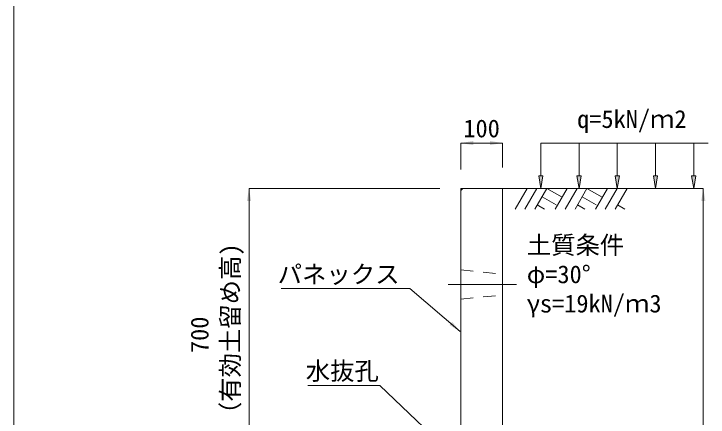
# Model space of a CAD drawing. Units: millimetres at full size, sheet at 1:40. Extents: x 206103 to 244503, y 883348 to 903496.
# Drawn here: x 215303 to 216963, y 898171 to 899136 of the extents above; entities that cross this region are included whole.
import ezdxf
from ezdxf.enums import TextEntityAlignment as Align

# ---------------------------------------------------------------- set-up
doc = ezdxf.new("R2010")
doc.units = ezdxf.units.MM
doc.header["$LTSCALE"] = 40
doc.linetypes.add('USER1', pattern=[28.575, 19.05, -3.175, 3.175, -3.175])
doc.linetypes.add('USER2', pattern=[1.35, 0.75, -0.6])
for name, color, linetype, lineweight in [('0_2', 7, 'Continuous', 20), ('パネックスKUS', 2, 'Continuous', 20), ('図枠', 5, 'Continuous', 13), ('寸法線', 7, 'Continuous', 13), ('引出線', 4, 'Continuous', 13), ('補助線', 8, 'USER1', 13), ('ﾊｯﾁﾝｸﾞ', 7, 'Continuous', 5)]:
    doc.layers.add(name, color=color, linetype=linetype, lineweight=lineweight)
doc.layers.add('文字', color=7, linetype='Continuous')
doc.styles.add('ＭＳ ゴシック', font='')
doc.styles.get('ＭＳ ゴシック').set_extended_font_data('MS Gothic')

# ---------------------------------------------------------------- blocks, each defined once
blk = doc.blocks.new('filled_arrow')
at = {"color": 0, "linetype": 'Continuous', "lineweight": -2}
blk.add_solid([(7.5, 1.25), (0, 0), (7.5, -1.25)], dxfattribs=at)

msp = doc.modelspace()

# ---------------------------------------------------------------- hatches: boundary and pattern name
at = {"layer": '寸法線'}
for points in [[(216567.57, 898748.33), (216562.57, 898718.33), (216557.57, 898748.33)], [(216658.98, 898748.33), (216653.98, 898718.33), (216648.98, 898748.33)], [(216750.39, 898748.33), (216745.39, 898718.33), (216740.39, 898748.33)], [(216841.81, 898748.33), (216836.81, 898718.33), (216831.81, 898748.33)], [(216933.22, 898748.33), (216928.22, 898718.33), (216923.22, 898748.33)]]:
    msp.add_hatch(color=256, dxfattribs=at).paths.add_polyline_path(points)

# ---------------------------------------------------------------- linework, layer by layer
at = {"layer": '0_2'}
msp.add_line((216471.16, 898718.33), (216871.16, 898718.33), dxfattribs=at)
at = {"layer": 'パネックスKUS'}
for p, q in [((216376.16, 898718.33), (216371.16, 898713.33)), ((216371.16, 898713.33), (216371.16, 898018.33)), ((216471.16, 898718.33), (216376.16, 898718.33)), ((216471.16, 897448.33), (216471.16, 898718.33))]:
    msp.add_line(p, q, dxfattribs=at)
at = {"layer": 'パネックスKUS', "linetype": 'USER2', "lineweight": 9}
for p, q in [((216371.16, 898523.33), (216471.16, 898513.33)), ((216371.16, 898453.33), (216471.16, 898463.33))]:
    msp.add_line(p, q, dxfattribs=at)
at = {"layer": '図枠'}
msp.add_line((215303.21, 903148.33), (215303.21, 883448.33), dxfattribs=at)
at = {"layer": '寸法線'}
for p, q in [((216371.16, 898826.88), (216471.16, 898826.88)), ((216371.16, 898763.33), (216371.16, 898826.88)), ((216471.16, 898768.33), (216471.16, 898826.88)), ((215865.21, 898018.33), (215865.21, 898718.33)), ((216321.16, 898718.33), (215865.21, 898718.33)), ((216521.16, 898718.33), (216951.05, 898718.33)), ((216951.05, 897448.33), (216951.05, 898718.33))]:
    msp.add_line(p, q, dxfattribs=at)
at = {"layer": '寸法線', "lineweight": 9}
for p, q in [((216962.57, 898826.88), (216562.57, 898826.88)), ((216562.57, 898748.33), (216562.57, 898826.88)), ((216653.98, 898748.33), (216653.98, 898826.88)), ((216745.39, 898748.33), (216745.39, 898826.88)), ((216836.81, 898748.33), (216836.81, 898826.88)), ((216928.22, 898748.33), (216928.22, 898826.88))]:
    msp.add_line(p, q, dxfattribs=at)
for points in [[(216567.57, 898748.33), (216562.57, 898718.33), (216557.57, 898748.33)], [(216658.98, 898748.33), (216653.98, 898718.33), (216648.98, 898748.33)], [(216750.39, 898748.33), (216745.39, 898718.33), (216740.39, 898748.33)], [(216841.81, 898748.33), (216836.81, 898718.33), (216831.81, 898748.33)], [(216933.22, 898748.33), (216928.22, 898718.33), (216923.22, 898748.33)]]:
    msp.add_lwpolyline(points, close=True, dxfattribs=at)
at = {"layer": '引出線'}
for points in [[(216370.21, 898375.83), (216250, 898479.29), (215941.75, 898479.29)], [(216370.21, 898063.33), (216177.75, 898246.78), (216006, 898246.78)]]:
    msp.add_lwpolyline(points, dxfattribs=at)
at = {"layer": '補助線', "linetype": 'Continuous'}
for p, q in [((216371.16, 898713.33), (216371.16, 898718.33)), ((216371.16, 898718.33), (216376.16, 898718.33))]:
    msp.add_line(p, q, dxfattribs=at)
at = {"layer": '補助線'}
msp.add_line((216340.85, 898488.33), (216504.56, 898488.33), dxfattribs=at)
at = {"layer": 'ﾊｯﾁﾝｸﾞ', "lineweight": 9}
for p, q in [((216529.8, 898718.32), (216501.16, 898668.7)), ((216553.43, 898718.32), (216524.78, 898668.7)), ((216577.05, 898718.32), (216548.4, 898668.7)), ((216577.05, 898718.32), (216613.62, 898697.21)), ((216625.8, 898718.32), (216597.16, 898668.7)), ((216649.43, 898718.32), (216620.78, 898668.7)), ((216673.05, 898718.32), (216644.4, 898668.7)), ((216673.05, 898718.32), (216709.61, 898697.21)), ((216721.8, 898718.32), (216693.15, 898668.7)), ((216745.42, 898718.32), (216716.78, 898668.7)), ((216769.05, 898718.32), (216740.4, 898668.7)), ((216565.63, 898698.54), (216599.04, 898679.25)), ((216661.62, 898698.54), (216695.04, 898679.25)), ((216554.2, 898678.75), (216571.62, 898668.7)), ((216650.2, 898678.75), (216667.62, 898668.7)), ((216746.2, 898678.75), (216763.62, 898668.7))]:
    msp.add_line(p, q, dxfattribs=at)

# ---------------------------------------------------------------- block references
at = {"layer": '寸法線', "xscale": 4, "yscale": 4}
msp.add_blockref('filled_arrow', (216371.16, 898826.88), dxfattribs=at)
for p, rotation in [((216471.16, 898826.88), 180), ((215865.21, 898718.33), 270), ((216951.05, 898718.33), 270)]:
    msp.add_blockref('filled_arrow', p, dxfattribs=dict(at, rotation=rotation))
at = {"layer": '引出線', "xscale": 4, "yscale": 4, "rotation": 139.3}
msp.add_blockref('filled_arrow', (216370.21, 898375.83), dxfattribs=at)

# ---------------------------------------------------------------- texts
at = {"layer": '寸法線', "style": 'ＭＳ ゴシック'}
msp.add_text('100', height=42.72, dxfattribs=at).set_placement((216421.16, 898861.88), align=Align.MIDDLE_CENTER)
for s, p in [('（有効土留め高)', (215854.41, 898149.8)), ('700', (215781.28, 898324.62))]:
    msp.add_text(s, height=42.72, rotation=90, dxfattribs=at).set_placement(p, align=Align.BOTTOM_LEFT)
at = {"layer": '引出線', "style": 'ＭＳ ゴシック'}
for s, p in [('パネックス', (216225, 898534.43)), ('水抜孔', (216175.5, 898303.06))]:
    msp.add_text(s, height=42.72, dxfattribs=at).set_placement(p, align=Align.TOP_RIGHT)
at = {"layer": '文字', "style": 'ＭＳ ゴシック'}
msp.add_text('q=5kN/ｍ2', height=42.72, dxfattribs=at).set_placement((216649.45, 898850.15), align=Align.BOTTOM_LEFT)
for s, p in [('土質条件', (216529.12, 898604.36)), ('φ=30°', (216529.12, 898534.36)), ('γs=19kN/ｍ3', (216529.12, 898464.36))]:
    msp.add_text(s, height=42.72, dxfattribs=at).set_placement(p, align=Align.TOP_LEFT)

doc.saveas('drawing.dxf')
